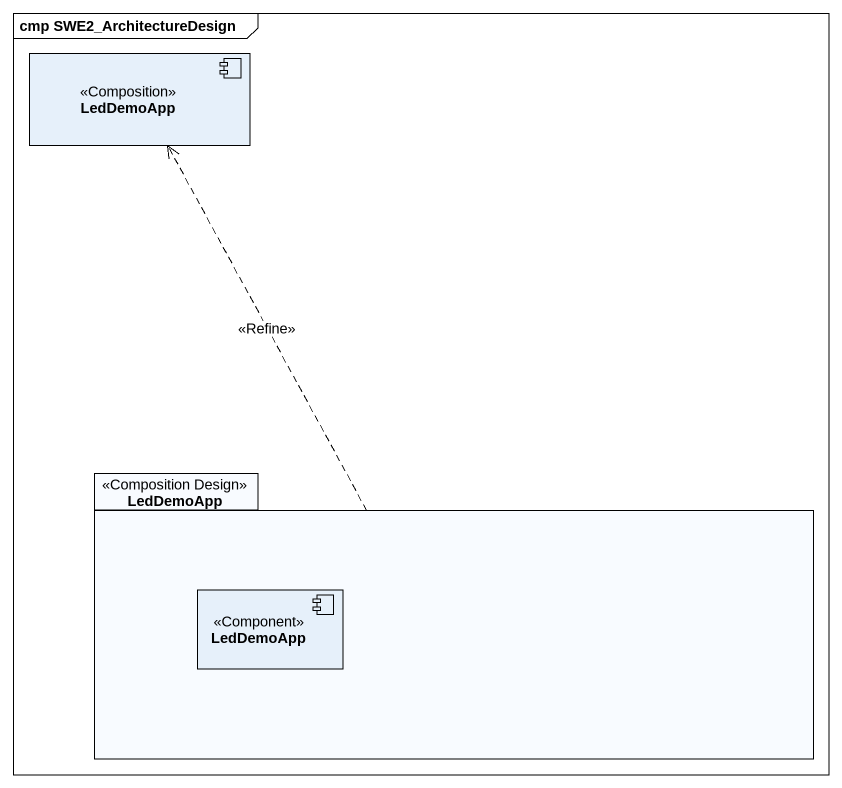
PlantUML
@startuml
mainframe cmp SWE2_ArchitectureDesign
component LedDemoApp <<Composition>>
package "LedDemoApp" as LedDemoApp_2 <<Composition Design>> {
  component "LedDemoApp" as LedDemoApp_3 <<Component>>
}
LedDemoApp_2 .up.> LedDemoApp : <<Refine>>
@enduml
